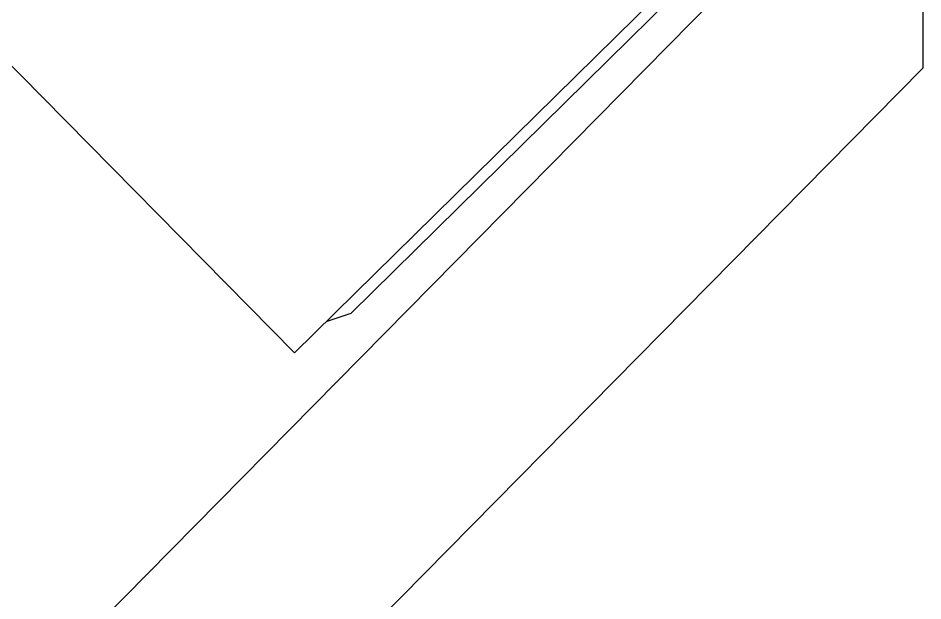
# Model space of a CAD drawing. Extents: x -357449 to -117302, y 127569 to 244935.
# Drawn here: x -261409 to -259573, y 180891 to 182075 of the extents above; entities that cross this region are included whole.
import ezdxf

# ---------------------------------------------------------------- set-up
doc = ezdxf.new("R2010")
doc.units = 0
doc.header["$MEASUREMENT"] = 0
doc.layers.get('0').update_dxf_attribs({"linetype": 'CONTINUOUS'})
doc.layers.add('1', color=8, linetype='CONTINUOUS')
doc.layers.add('WALL', color=1, linetype='CONTINUOUS')

# ---------------------------------------------------------------- blocks, each defined once
blk = doc.blocks.new('A$C6F5F30C6')
for p, q in [((0, 553.85), (0, 11.54)), ((0, 11.54), (600, 11.54)), ((46.15, 11.54), (69.23, 0)), ((69.23, 0), (530.77, 0))]:
    blk.add_line(p, q)

msp = doc.modelspace()

# ---------------------------------------------------------------- linework, layer by layer
at = {"layer": 'WALL'}
for p, q in [((-259572.68, 185787.5), (-259572.68, 181973.5)), ((-263758.16, 178295.9), (-259972.68, 182137.46)), ((-263754, 177730.23), (-259572.68, 181973.5))]:
    msp.add_line(p, q, dxfattribs=at)

# ---------------------------------------------------------------- block references
at = {"layer": '1', "xscale": 2, "yscale": 2, "zscale": 2, "rotation": 44.57871509999999}
msp.add_blockref('A$C6F5F30C6', (-260831.72, 181378.43), dxfattribs=at)

doc.saveas('drawing.dxf')
